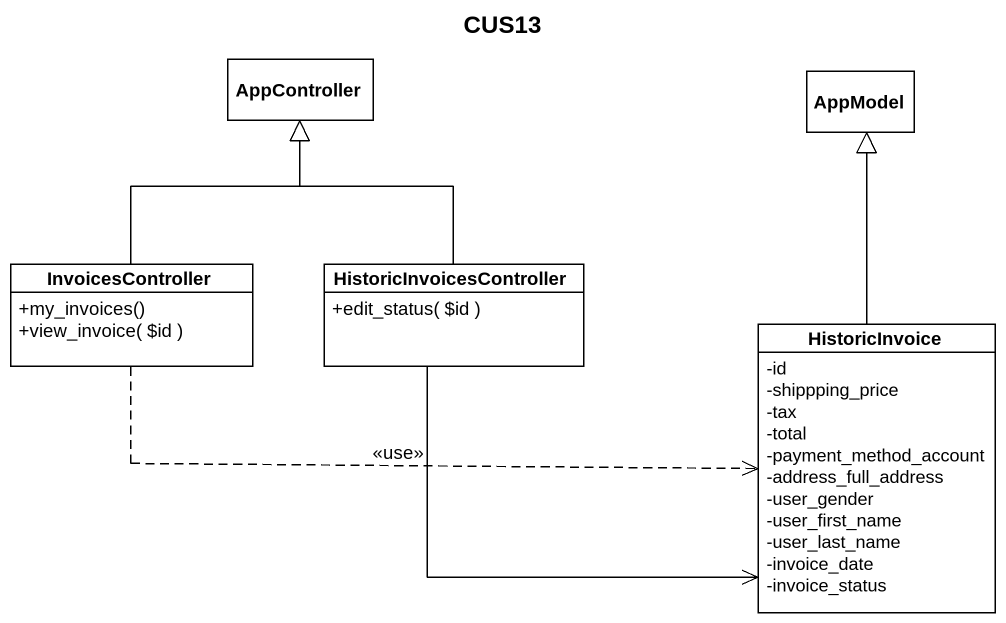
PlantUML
@startuml
title CUS13
hide circle
hide empty members
skinparam classAttributeIconSize 0
class AppController
class AppModel
class InvoicesController {
  +my_invoices()
  +view_invoice( ~$id )
}
class HistoricInvoicesController {
  +edit_status( ~$id )
}
class HistoricInvoice {
  -id
  -shippping_price
  -tax
  -total
  -payment_method_account
  -address_full_address
  -user_gender
  -user_first_name
  -user_last_name
  -invoice_date
  -invoice_status
}
InvoicesController -up-|> AppController
InvoicesController .right.> HistoricInvoice : <<use>>
HistoricInvoicesController -up-|> AppController
HistoricInvoicesController -right-> HistoricInvoice
HistoricInvoice -up-|> AppModel
@enduml
